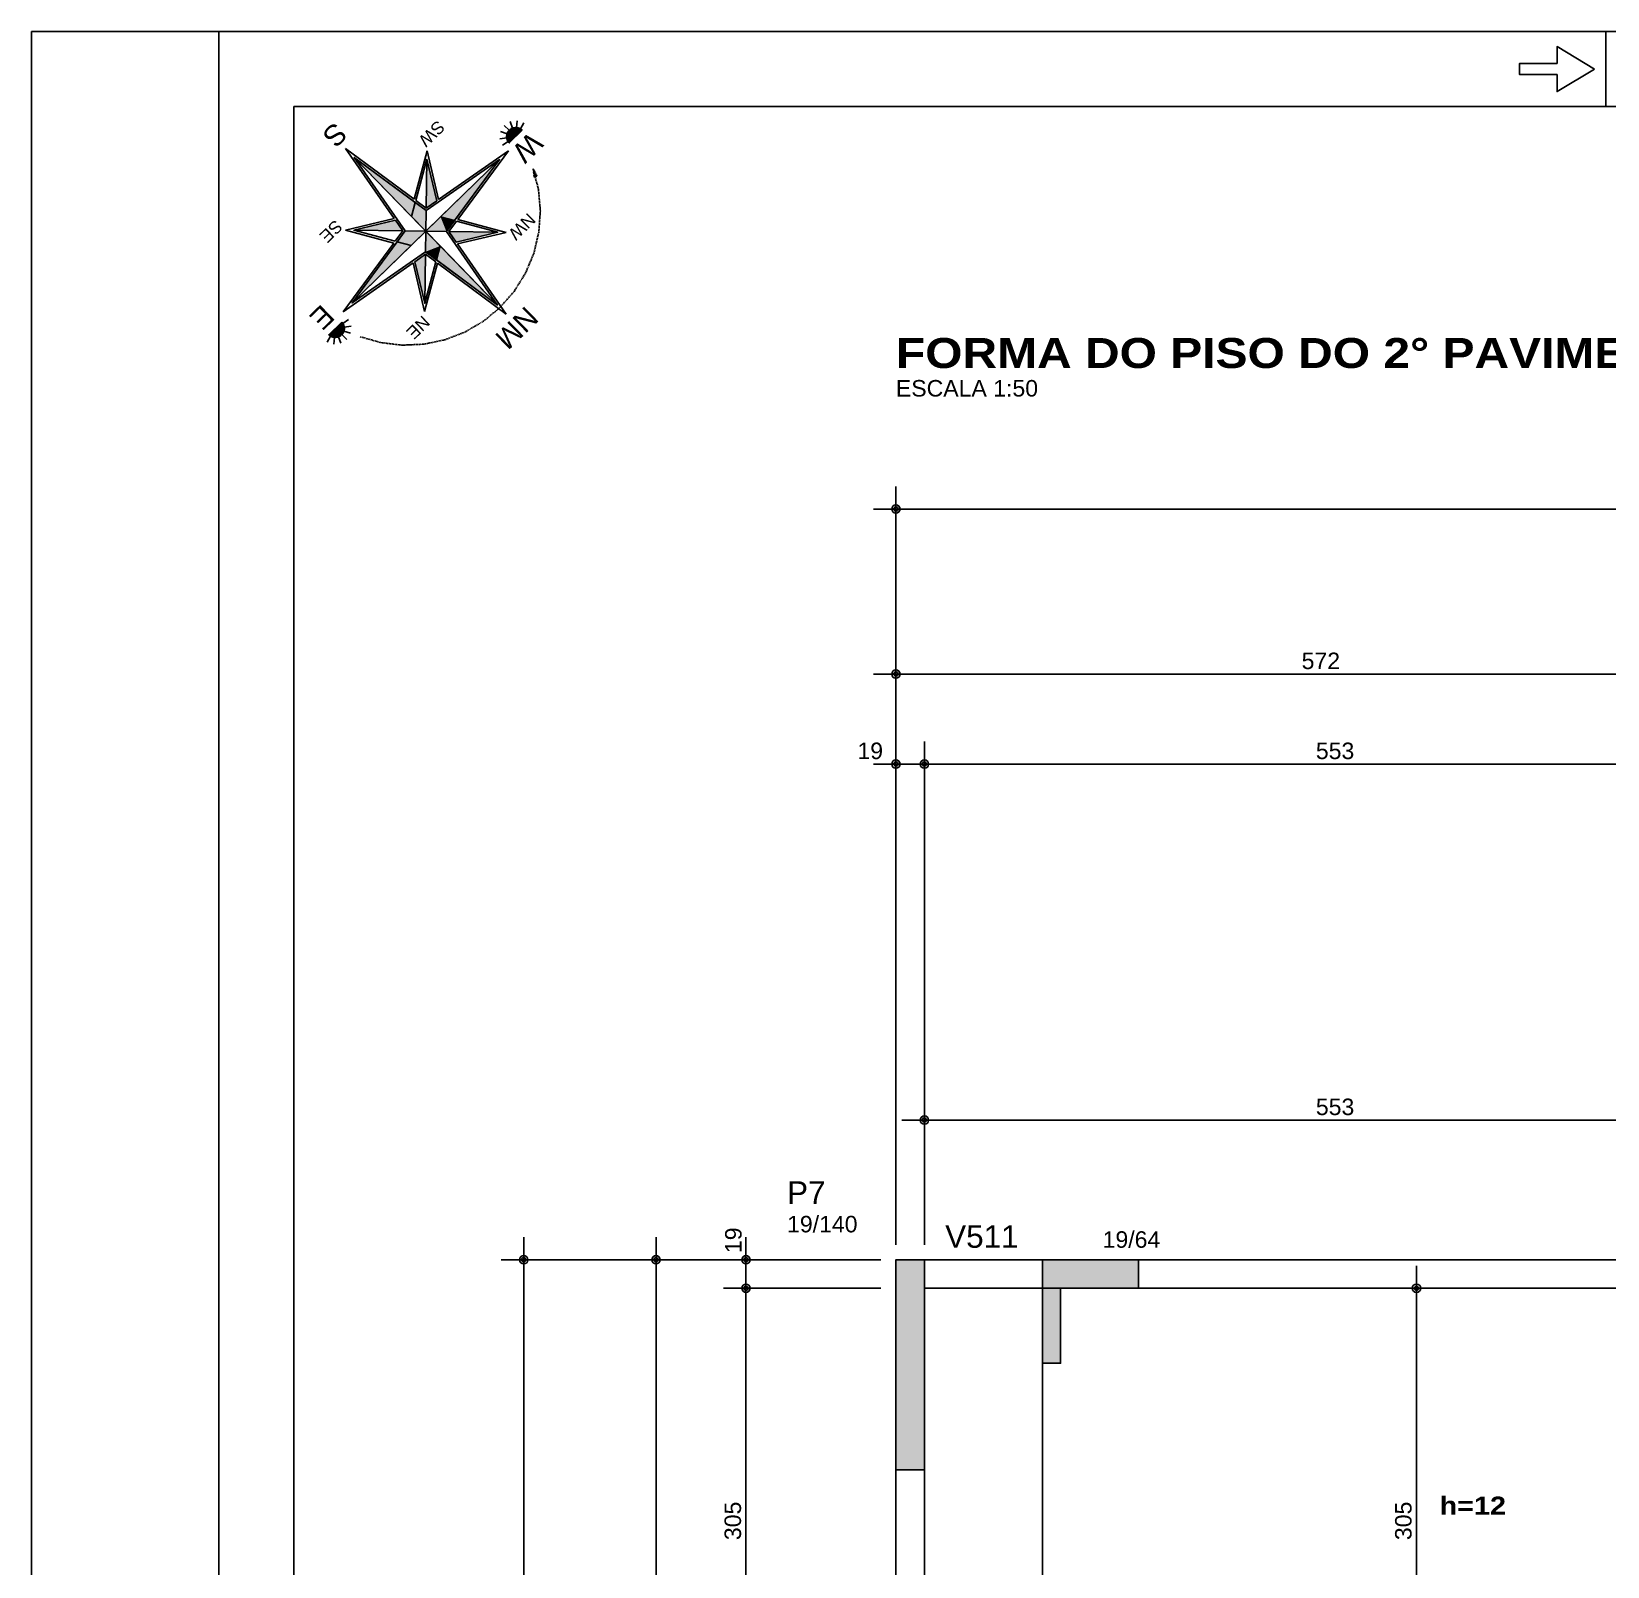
# Model space of a CAD drawing. Extents: x 0 to 7795, y 0 to 4205.
# Drawn here: x 0 to 1051, y 3182 to 4205 of the extents above; entities that cross this region are included whole.
import ezdxf

# ---------------------------------------------------------------- set-up
doc = ezdxf.new("R2010")
doc.units = 0
doc.header["$MEASUREMENT"] = 0
doc.linetypes.add('ESTILO_TQS_0001', pattern=[1, 0.7, -0.3])
for name, color, linetype in [('MTH-179', 1, 'CONTINUOUS'), ('MTH-COTAS7', 31, 'CONTINUOUS'), ('MTH-DIM-PILAR', 3, 'CONTINUOUS'), ('MTH-DIM-VIGA', 3, 'CONTINUOUS'), ('MTH-FACE-VIGA', 7, 'CONTINUOUS'), ('MTH-LINHA-SEÇÃO', 16, 'CONTINUOUS'), ('MTH-MARGEM', 5, 'CONTINUOUS'), ('MTH-PILAR-SEGUE', 5, 'CONTINUOUS'), ('MTH-SIMB_COTA', 3, 'CONTINUOUS'), ('MTH-SOMBRA21', 150, 'CONTINUOUS'), ('MTH-SOMBRA25', 253, 'CONTINUOUS'), ('MTH-TIT1-VIGA', 5, 'CONTINUOUS'), ('MTH-TXT-NEGRITO', 5, 'CONTINUOUS'), ('MTH-TXT-NOTAS', 3, 'CONTINUOUS')]:
    doc.layers.add(name, color=color, linetype=linetype)
doc.styles.add('TQS_ARIAL', font='arial.ttf')
doc.styles.add('TQS_ARIAL_BLACK', font='ariblk.ttf')

msp = doc.modelspace()

# ---------------------------------------------------------------- linework, layer by layer
at = {"layer": 'MTH-179', "linetype": 'Continuous'}
for p, q in [((7795.004008, 4204.998269), (0.004008, 4204.998269)), ((0.004008, 4204.998269), (0.004008, -0.002219)), ((125.004016, 4204.998269), (125.004016, -0.002219)), ((1050.004008, 4154.998269), (1050.004008, 4204.998269))]:
    msp.add_line(p, q, dxfattribs=at)
msp.add_lwpolyline([(1042.503275, 4179.998269), (1017.503275, 4164.998269), (1017.503275, 4176.248269), (992.503275, 4176.248269), (992.503275, 4183.748269), (1017.503275, 4183.748269), (1017.503275, 4194.998269), (1042.503275, 4179.998269)], dxfattribs=at)
at = {"layer": 'MTH-COTAS7', "linetype": 'Continuous'}
for p, q in [((318.582613, 4139.177425), (315.292808, 4142.320723)), ((320.835439, 4140.665571), (319.235252, 4144.924977)), ((323.510846, 4141.028879), (323.917215, 4145.560767)), ((326.078939, 4140.195392), (328.411377, 4144.102165)), ((316.957435, 4134.170016), (312.448745, 4133.557756)), ((317.19857, 4136.859189), (312.870732, 4138.263809)), ((317.906968, 4131.64253), (314.110429, 4129.134656)), ((209.342587, 4127.107543), (255.123966, 4093.249997)), ((241.846258, 4080.355223), (209.342587, 4127.107543)), ((215.221386, 4121.054162), (263.194804, 4085.575498)), ((215.221386, 4121.054162), (249.281351, 4072.063314)), ((310.766953, 4022.671197), (215.221386, 4121.054162)), ((255.123966, 4093.249997), (263.778136, 4125.444654)), ((263.778136, 4125.444654), (271.486713, 4093.010591)), ((271.486713, 4093.010591), (318.239033, 4125.514262)), ((318.239033, 4125.514262), (284.381487, 4079.732883)), ((312.185652, 4119.635463), (213.802686, 4024.089896)), ((263.69639, 4119.857543), (256.308581, 4092.373917)), ((263.194804, 4085.575498), (312.185652, 4119.635463)), ((263.219493, 4087.262963), (263.69639, 4119.857543)), ((263.69639, 4119.857543), (270.276974, 4092.169543)), ((312.185652, 4119.635463), (276.706987, 4071.662045)), ((256.308581, 4092.373917), (263.219493, 4087.262963)), ((263.219493, 4087.262963), (270.276974, 4092.169543)), ((209.412194, 4072.646646), (241.846258, 4080.355223)), ((214.999306, 4072.5649), (242.687306, 4079.145484)), ((247.593886, 4072.088004), (242.687306, 4079.145484)), ((283.505407, 4078.548268), (278.394452, 4071.637356)), ((310.989032, 4071.160459), (283.505407, 4078.548268)), ((284.381487, 4079.732883), (316.576144, 4071.078713)), ((241.606852, 4063.992476), (209.412194, 4072.646646)), ((213.802686, 4024.089896), (249.281351, 4072.063314)), ((247.593886, 4072.088004), (214.999306, 4072.5649)), ((214.999306, 4072.5649), (242.482932, 4065.177091)), ((242.482932, 4065.177091), (247.593886, 4072.088004)), ((310.766953, 4022.671197), (276.706987, 4071.662045)), ((310.989032, 4071.160459), (278.394452, 4071.637356)), ((278.394452, 4071.637356), (283.301033, 4064.579875)), ((310.989032, 4071.160459), (283.301033, 4064.579875)), ((316.576144, 4071.078713), (284.142081, 4063.370136)), ((207.749306, 4018.211097), (241.606852, 4063.992476)), ((213.802686, 4024.089896), (262.793535, 4058.149861)), ((310.766953, 4022.671197), (262.793535, 4058.149861)), ((284.142081, 4063.370136), (316.645751, 4016.617816)), ((254.501626, 4050.714768), (207.749306, 4018.211097)), ((262.210203, 4018.280705), (254.501626, 4050.714768)), ((262.768845, 4056.462397), (255.711365, 4051.555816)), ((262.291949, 4023.867816), (255.711365, 4051.555816)), ((270.864373, 4050.475362), (262.210203, 4018.280705)), ((262.768845, 4056.462397), (262.291949, 4023.867816)), ((262.291949, 4023.867816), (269.679758, 4051.351442)), ((269.679758, 4051.351442), (262.768845, 4056.462397)), ((316.645751, 4016.617816), (270.864373, 4050.475362)), ((207.647188, 4010.441526), (211.443727, 4012.949399)), ((208.355586, 4005.224867), (212.683425, 4003.820246)), ((208.596721, 4007.91404), (213.105411, 4008.526299)), ((199.475218, 4001.888663), (197.142779, 3997.98189)), ((202.04331, 4001.055177), (201.636941, 3996.523289)), ((204.718717, 4001.418485), (206.318904, 3997.159078)), ((206.971543, 4002.90663), (210.261348, 3999.763332)), ((219.289311, 4001.51751), (219.296169, 4001.523556)), ((576.511366, 3396.1355), (576.511366, 3901.665182)), ((561.511366, 3886.665182), (5343.511366, 3886.665182)), ((576.511366, 3406.1355), (576.511366, 3791.636556)), ((561.511366, 3776.636556), (1163.511366, 3776.636556)), ((576.511366, 3396.1355), (576.511366, 3731.636556)), ((595.511366, 3396.135501), (595.511366, 3731.636556)), ((595.511366, 3396.135501), (595.511366, 3731.636556)), ((561.511366, 3716.636556), (610.511366, 3716.636556)), ((580.511366, 3716.636556), (1163.511366, 3716.636556)), ((580.511366, 3479.289635), (1163.511366, 3479.289635)), ((328.265627, 1952.135502), (328.265627, 3401.1355)), ((416.511366, 2592.135465), (416.511366, 3401.1355)), ((476.511366, 3352.135501), (476.511366, 3401.1355)), ((566.511366, 3386.1355), (313.265627, 3386.1355)), ((566.511366, 3386.1355), (401.511366, 3386.1355)), ((566.511366, 3386.1355), (461.511366, 3386.1355)), ((476.511366, 3047.1355), (476.511366, 3382.135501)), ((923.725846, 3047.1355), (923.725846, 3382.135501)), ((566.511366, 3367.135501), (461.511366, 3367.135501)), ((566.511366, 3367.135501), (461.511366, 3367.135501)), ((924.515601, 3367.135501), (908.725846, 3367.135501))]:
    msp.add_line(p, q, dxfattribs=at)
for points in [[(327.321167, 4139.212993), (326.347296, 4140.025493), (325.225778, 4140.617759), (324.00563, 4140.963905), (322.740176, 4141.048805), (321.484724, 4140.868746), (320.294143, 4140.431599), (319.220467, 4139.756469), (318.31062, 4138.872863), (317.604369, 4137.819398), (317.132578, 4136.642115), (316.915868, 4135.392468), (316.963709, 4134.125072), (317.274012, 4132.895319), (317.833214, 4131.756954), (318.616875, 4130.75973), (318.616875, 4130.75973), (327.321167, 4139.212993)], [(255.926104, 4090.951053), (253.439613, 4081.700976), (215.221386, 4121.054162), (255.926104, 4090.951053)], [(255.926104, 4090.951053), (253.439613, 4081.700976), (215.221386, 4121.054162), (255.926104, 4090.951053)], [(263.219493, 4087.262963), (263.69639, 4119.857543), (270.276974, 4092.169543), (263.219493, 4087.262963)], [(263.69639, 4119.857543), (270.276974, 4092.169543), (263.219493, 4087.262963), (263.69639, 4119.857543)], [(272.832466, 4081.417236), (282.082543, 4078.930745), (312.185652, 4119.635463), (272.832466, 4081.417236)], [(272.832466, 4081.417236), (282.082543, 4078.930745), (312.185652, 4119.635463), (272.832466, 4081.417236)], [(262.994169, 4071.86268), (263.194804, 4085.575498), (255.926104, 4090.951053), (253.439613, 4081.700976), (262.994169, 4071.86268)], [(262.994169, 4071.86268), (263.194804, 4085.575498), (255.926104, 4090.951053), (253.439613, 4081.700976), (262.994169, 4071.86268)], [(247.593886, 4072.088004), (214.999306, 4072.5649), (242.687306, 4079.145484), (247.593886, 4072.088004)], [(214.999306, 4072.5649), (242.687306, 4079.145484), (247.593886, 4072.088004), (214.999306, 4072.5649)], [(272.832466, 4081.417236), (282.082543, 4078.930745), (276.706987, 4071.662045), (262.994169, 4071.86268), (272.832466, 4081.417236)], [(272.832466, 4081.417236), (282.082543, 4078.930745), (276.706987, 4071.662045), (262.994169, 4071.86268), (272.832466, 4081.417236)], [(262.994169, 4071.86268), (253.155873, 4062.308123), (243.905796, 4064.794614), (249.281351, 4072.063314), (262.994169, 4071.86268)], [(262.994169, 4071.86268), (253.155873, 4062.308123), (243.905796, 4064.794614), (249.281351, 4072.063314), (262.994169, 4071.86268)], [(272.548726, 4062.024383), (270.062235, 4052.774306), (262.793535, 4058.149861), (262.994169, 4071.86268), (272.548726, 4062.024383)], [(272.548726, 4062.024383), (270.062235, 4052.774306), (262.793535, 4058.149861), (262.994169, 4071.86268), (272.548726, 4062.024383)], [(278.394452, 4071.637356), (283.301033, 4064.579875), (310.989032, 4071.160459), (278.394452, 4071.637356)], [(278.394452, 4071.637356), (283.301033, 4064.579875), (310.989032, 4071.160459), (278.394452, 4071.637356)], [(243.905796, 4064.794614), (253.155873, 4062.308123), (213.802686, 4024.089896), (243.905796, 4064.794614)], [(243.905796, 4064.794614), (253.155873, 4062.308123), (213.802686, 4024.089896), (243.905796, 4064.794614)], [(272.548726, 4062.024383), (310.766953, 4022.671197), (270.062235, 4052.774306), (272.548726, 4062.024383)], [(272.548726, 4062.024383), (310.766953, 4022.671197), (270.062235, 4052.774306), (272.548726, 4062.024383)], [(262.291949, 4023.867816), (255.711365, 4051.555816), (262.768845, 4056.462397), (262.291949, 4023.867816)], [(262.768845, 4056.462397), (262.291949, 4023.867816), (255.711365, 4051.555816), (262.768845, 4056.462397)], [(206.937281, 4011.324325), (198.232989, 4002.871062), (199.20686, 4002.058562), (200.328378, 4001.466297), (201.548527, 4001.12015), (202.81398, 4001.035251), (204.069432, 4001.215309), (205.260013, 4001.652456), (206.333689, 4002.327586), (207.243536, 4003.211193), (207.949787, 4004.264658), (208.421578, 4005.44194), (208.638288, 4006.691587), (208.590447, 4007.958983), (208.280144, 4009.188736), (207.720942, 4010.327101), (206.937281, 4011.324325)]]:
    msp.add_lwpolyline(points, dxfattribs=at)
at = {"layer": 'MTH-COTAS7', "linetype": 'ESTILO_TQS_0001'}
for points in [[(219.29274, 4001.520533), (233.068153, 3997.579964), (247.297855, 3995.904947), (261.611764, 3996.539043), (275.637612, 3999.465762), (289.010619, 4004.608987), (301.382987, 4011.834955), (312.432939, 4020.955735), (321.873094, 4031.73412), (329.457935, 4043.889788), (334.9902, 4057.1066), (338.326007, 4071.04082), (339.378601, 4085.330052), (338.120605, 4099.602666), (334.584738, 4113.487469)], [(335.328029, 4107.975981), (337.07536, 4108.514966), (334.584738, 4113.487469), (335.328029, 4107.975981)]]:
    msp.add_lwpolyline(points, dxfattribs=at)
at = {"layer": 'MTH-COTAS7', "linetype": 'Continuous'}
for centre, start, end in [((322.969021, 4134.986362), 44.161775, 224.161775), ((202.585135, 4007.097694), 224.161775, 44.161775)]:
    msp.add_arc(centre, 6.066761, start, end, dxfattribs=at)
for points in [[(327.321167, 4139.212993), (317.132578, 4136.642115), (316.915868, 4135.392468)], [(327.321167, 4139.212993), (316.915868, 4135.392468), (316.963709, 4134.125072)], [(327.321167, 4139.212993), (316.963709, 4134.125072), (317.274012, 4132.895319)], [(327.321167, 4139.212993), (317.604369, 4137.819398), (317.132578, 4136.642115)], [(327.321167, 4139.212993), (317.274012, 4132.895319), (317.833214, 4131.756954)], [(327.321167, 4139.212993), (318.31062, 4138.872863), (317.604369, 4137.819398)], [(327.321167, 4139.212993), (317.833214, 4131.756954), (318.616875, 4130.75973)], [(327.321167, 4139.212993), (319.220467, 4139.756469), (318.31062, 4138.872863)], [(327.321167, 4139.212993), (318.616875, 4130.75973), (318.616875, 4130.75973)], [(327.321167, 4139.212993), (318.616875, 4130.75973), (327.321167, 4139.212993)], [(327.321167, 4139.212993), (320.294143, 4140.431599), (319.220467, 4139.756469)], [(327.321167, 4139.212993), (321.484724, 4140.868746), (320.294143, 4140.431599)], [(327.321167, 4139.212993), (322.740176, 4141.048805), (321.484724, 4140.868746)], [(327.321167, 4139.212993), (324.00563, 4140.963905), (322.740176, 4141.048805)], [(327.321167, 4139.212993), (325.225778, 4140.617759), (324.00563, 4140.963905)], [(327.321167, 4139.212993), (326.347296, 4140.025493), (325.225778, 4140.617759)], [(255.926104, 4090.951053), (253.439613, 4081.700976), (215.221386, 4121.054162)], [(255.926104, 4090.951053), (215.221386, 4121.054162), (255.926104, 4090.951053)], [(263.69639, 4119.857543), (270.276974, 4092.169543), (263.219493, 4087.262963)], [(263.69639, 4119.857543), (263.219493, 4087.262963), (263.69639, 4119.857543)], [(272.832466, 4081.417236), (282.082543, 4078.930745), (312.185652, 4119.635463)], [(272.832466, 4081.417236), (312.185652, 4119.635463), (272.832466, 4081.417236)], [(262.994169, 4071.86268), (255.926104, 4090.951053), (253.439613, 4081.700976)], [(262.994169, 4071.86268), (263.194804, 4085.575498), (255.926104, 4090.951053)], [(214.999306, 4072.5649), (242.687306, 4079.145484), (247.593886, 4072.088004)], [(262.994169, 4071.86268), (253.439613, 4081.700976), (262.994169, 4071.86268)], [(272.832466, 4081.417236), (276.706987, 4071.662045), (262.994169, 4071.86268)], [(272.832466, 4081.417236), (262.994169, 4071.86268), (272.832466, 4081.417236)], [(272.832466, 4081.417236), (282.082543, 4078.930745), (276.706987, 4071.662045)], [(214.999306, 4072.5649), (247.593886, 4072.088004), (214.999306, 4072.5649)], [(262.994169, 4071.86268), (243.905796, 4064.794614), (249.281351, 4072.063314)], [(262.994169, 4071.86268), (253.155873, 4062.308123), (243.905796, 4064.794614)], [(262.994169, 4071.86268), (249.281351, 4072.063314), (262.994169, 4071.86268)], [(272.548726, 4062.024383), (262.793535, 4058.149861), (262.994169, 4071.86268)], [(272.548726, 4062.024383), (262.994169, 4071.86268), (272.548726, 4062.024383)], [(278.394452, 4071.637356), (283.301033, 4064.579875), (310.989032, 4071.160459)], [(278.394452, 4071.637356), (310.989032, 4071.160459), (278.394452, 4071.637356)], [(243.905796, 4064.794614), (253.155873, 4062.308123), (213.802686, 4024.089896)], [(243.905796, 4064.794614), (213.802686, 4024.089896), (243.905796, 4064.794614)], [(272.548726, 4062.024383), (270.062235, 4052.774306), (262.793535, 4058.149861)], [(272.548726, 4062.024383), (310.766953, 4022.671197), (270.062235, 4052.774306)], [(272.548726, 4062.024383), (270.062235, 4052.774306), (272.548726, 4062.024383)], [(262.291949, 4023.867816), (255.711365, 4051.555816), (262.768845, 4056.462397)], [(262.291949, 4023.867816), (262.768845, 4056.462397), (262.291949, 4023.867816)], [(206.937281, 4011.324325), (198.232989, 4002.871062), (199.20686, 4002.058562)], [(206.937281, 4011.324325), (199.20686, 4002.058562), (200.328378, 4001.466297)], [(206.937281, 4011.324325), (200.328378, 4001.466297), (201.548527, 4001.12015)], [(206.937281, 4011.324325), (201.548527, 4001.12015), (202.81398, 4001.035251)], [(206.937281, 4011.324325), (202.81398, 4001.035251), (204.069432, 4001.215309)], [(206.937281, 4011.324325), (204.069432, 4001.215309), (205.260013, 4001.652456)], [(206.937281, 4011.324325), (205.260013, 4001.652456), (206.333689, 4002.327586)], [(206.937281, 4011.324325), (206.333689, 4002.327586), (207.243536, 4003.211193)], [(206.937281, 4011.324325), (207.243536, 4003.211193), (207.949787, 4004.264658)], [(206.937281, 4011.324325), (207.949787, 4004.264658), (208.421578, 4005.44194)], [(206.937281, 4011.324325), (208.421578, 4005.44194), (208.638288, 4006.691587)], [(206.937281, 4011.324325), (208.638288, 4006.691587), (208.590447, 4007.958983)], [(206.937281, 4011.324325), (208.590447, 4007.958983), (208.280144, 4009.188736)], [(206.937281, 4011.324325), (208.280144, 4009.188736), (207.720942, 4010.327101)], [(206.937281, 4011.324325), (207.720942, 4010.327101), (206.937281, 4011.324325)]]:
    msp.add_solid(points, dxfattribs=at)
at = {"layer": 'MTH-COTAS7', "linetype": 'ESTILO_TQS_0001'}
for points in [[(335.328029, 4107.975981), (337.07536, 4108.514966), (334.584738, 4113.487469)], [(335.328029, 4107.975981), (334.584738, 4113.487469), (335.328029, 4107.975981)]]:
    msp.add_solid(points, dxfattribs=at)
at = {"layer": 'MTH-FACE-VIGA', "linetype": 'Continuous'}
for points in [[(979.511366, 3386.135501), (595.511366, 3386.135501)], [(1256.506838, 3386.135501), (979.511366, 3386.135501)], [(595.511366, 3367.135501), (1256.506838, 3367.135501)], [(576.511366, 3246.1355), (576.511366, 3055.1355)], [(595.511366, 3062.1355), (595.511366, 3246.1355)]]:
    msp.add_lwpolyline(points, dxfattribs=at)
at = {"layer": 'MTH-LINHA-SEÇÃO', "linetype": 'Continuous'}
msp.add_line((674.386366, 3386.135501), (674.386366, 3048.1355), dxfattribs=at)
for points in [[(674.386366, 3367.135501), (674.386366, 3386.135501), (738.386366, 3386.135501), (738.386366, 3367.135501), (674.386366, 3367.135501)], [(674.386366, 3317.135501), (674.386366, 3367.135501), (686.386366, 3367.135501), (686.386366, 3317.135501), (674.386366, 3317.135501)]]:
    msp.add_lwpolyline(points, dxfattribs=at)
at = {"layer": 'MTH-MARGEM', "linetype": 'Continuous'}
for p in [(7745.004008, 4154.998269), (175.004008, 49.997735)]:
    msp.add_line(p, (175.004008, 4154.998269), dxfattribs=at)
at = {"layer": 'MTH-PILAR-SEGUE', "linetype": 'Continuous'}
msp.add_lwpolyline([(576.511366, 3246.1355), (595.511366, 3246.1355), (595.511366, 3386.1355), (576.511366, 3386.1355), (576.511366, 3246.1355)], dxfattribs=at)
at = {"layer": 'MTH-SIMB_COTA', "linetype": 'Continuous'}
for centre, radius in [((576.511366, 3886.665182), 2.8), ((576.511366, 3886.665182), 1.4), ((576.511366, 3776.636556), 2.8), ((576.511366, 3776.636556), 1.4), ((576.511366, 3716.636556), 2.8), ((576.511366, 3716.636556), 1.4), ((595.511366, 3716.636556), 2.8), ((595.511366, 3716.636556), 2.8), ((595.511366, 3716.636556), 1.4), ((595.511366, 3716.636556), 1.4), ((595.511366, 3479.289635), 2.8), ((595.511366, 3479.289635), 1.4), ((328.265627, 3386.1355), 2.8), ((328.265627, 3386.1355), 1.4), ((416.511366, 3386.1355), 2.8), ((416.511366, 3386.1355), 1.4), ((476.511366, 3386.1355), 2.8), ((476.511366, 3386.1355), 1.4), ((476.511366, 3367.135501), 2.8), ((476.511366, 3367.135501), 2.8), ((476.511366, 3367.135501), 1.4), ((476.511366, 3367.135501), 1.4), ((923.725846, 3367.135501), 2.8), ((923.725846, 3367.135501), 1.4)]:
    msp.add_circle(centre, radius, dxfattribs=at)
at = {"layer": 'MTH-SOMBRA21', "linetype": 'Continuous'}
for points in [[(674.386366, 3367.135501), (674.386366, 3386.135501), (738.386366, 3386.135501)], [(674.386366, 3367.135501), (738.386366, 3386.135501), (738.386366, 3367.135501)], [(674.386366, 3317.135501), (674.386366, 3367.135501), (686.386366, 3367.135501)], [(674.386366, 3317.135501), (686.386366, 3367.135501), (686.386366, 3317.135501)], [(674.386366, 3367.135501), (738.386366, 3367.135501), (674.386366, 3367.135501)], [(674.386366, 3317.135501), (686.386366, 3317.135501), (674.386366, 3317.135501)]]:
    msp.add_solid(points, dxfattribs=at)
at = {"layer": 'MTH-SOMBRA25', "linetype": 'Continuous'}
for points in [[(576.511366, 3246.1355), (595.511366, 3246.1355), (595.511366, 3386.1355)], [(576.511366, 3246.1355), (595.511366, 3386.1355), (576.511366, 3386.1355)], [(576.511366, 3246.1355), (576.511366, 3386.1355), (576.511366, 3246.1355)]]:
    msp.add_solid(points, dxfattribs=at)

# ---------------------------------------------------------------- texts
at = {"layer": 'MTH-COTAS7', "linetype": 'Continuous', "style": 'TQS_ARIAL'}
for s, height, rotation, p in [('S', 13.714286, -135.838244, (202.225334, 4145.368536)), ('SW', 8.228571, -135.838244, (270.755834, 4146.351307)), ('W', 13.714286, -135.838244, (332.640294, 4138.898981)), ('SE', 8.228571, -135.838244, (202.45215, 4080.017525)), ('NW', 8.228571, -135.838244, (331.195029, 4084.572459)), ('E', 13.714286, -135.838244, (193.608525, 4023.797619)), ('NE', 8.228571, -135.838244, (260.779329, 4016.187573)), ('NM', 13.714286, -135.838244, (329.609527, 4022.658746)), ('19', 11, 90, (473.601259, 3390.59534)), ('305', 11, 90, (473.211366, 3199.2355)), ('305', 11, 90, (920.425846, 3199.2355))]:
    msp.add_text(s, height=height, rotation=rotation, dxfattribs=at).set_placement(p)
for s, p in [('572', (847.111366, 3779.936556)), ('19', (550.844703, 3719.936556)), ('553', (856.611366, 3719.936556)), ('553', (856.611366, 3482.589635))]:
    msp.add_text(s, height=11, dxfattribs=at).set_placement(p)
at = {"layer": 'MTH-DIM-PILAR', "linetype": 'Continuous', "style": 'TQS_ARIAL'}
msp.add_text('19/140', height=11, dxfattribs=at).set_placement((503.916822, 3404.407517))
at = {"layer": 'MTH-DIM-VIGA', "linetype": 'Continuous', "style": 'TQS_ARIAL'}
msp.add_text('19/64', height=11, rotation=360, dxfattribs=at).set_placement((714.386366, 3394.135501))
at = {"layer": 'MTH-PILAR-SEGUE', "linetype": 'Continuous', "style": 'TQS_ARIAL'}
msp.add_text('P7', height=15, dxfattribs=at).set_placement((503.916822, 3423.407517))
at = {"layer": 'MTH-TIT1-VIGA', "linetype": 'Continuous', "style": 'TQS_ARIAL'}
msp.add_text('V511', height=15, rotation=360, dxfattribs=at).set_placement((609.386366, 3394.135501))
at = {"layer": 'MTH-TXT-NEGRITO', "linetype": 'Continuous', "style": 'TQS_ARIAL_BLACK'}
for s, height, p in [('FORMA DO PISO DO 2%%d PAVIMENTO TIPO ao PISO DO 17%%d PAVIMENTO TIPO', 20, (576.511367, 3980.665182)), ('h=12', 12, (939.143481, 3216.255904))]:
    msp.add_text(s, height=height, dxfattribs=at).set_placement(p)
at = {"layer": 'MTH-TXT-NOTAS', "linetype": 'Continuous', "style": 'TQS_ARIAL'}
msp.add_text('ESCALA 1:50', height=11, dxfattribs=at).set_placement((576.511366, 3961.665182))

doc.saveas('drawing.dxf')
